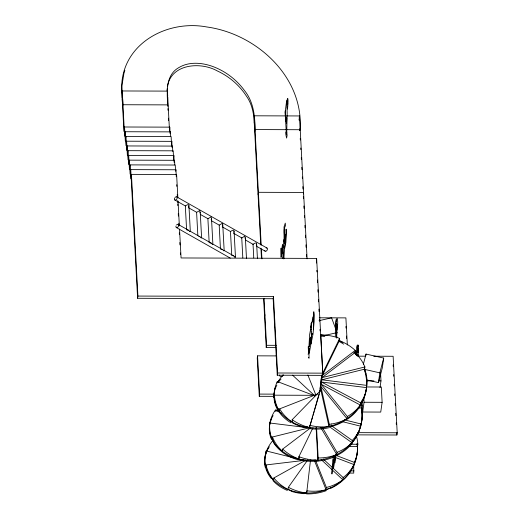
<?xml version="1.0" encoding="UTF-8"?>
<svg xmlns="http://www.w3.org/2000/svg" width="519" height="519" viewBox="0 0 519 519"><rect width="100%" height="100%" fill="white"/><g stroke="black" fill="none" stroke-linecap="round" stroke-linejoin="round"><path stroke-width="0.78" d="M281.285 255.374L281.071 257.301L281.077 248.173L281.214 255.173L282.362 249.243L283.121 258.021M286.099 132.488L286.287 134.525L286.715 132.76L287.182 113.051L286.722 100.083L285.119 112.532L286.391 133.973M311.231 332.043L311.231 329.623M333.477 463.882L333.438 468.385L333.775 459.938L331.92 473.99L331.933 469.792L333.412 455.682M313.204 317.012L313.242 320.217M283.971 239.46L284.081 241.938C285.554 236.703 282.667 230.105 285.508 225.59L285.281 223.092L284.029 226.978L284.068 238.636L283.05 248.186L283.724 258.76M311.244 329.805L311.251 327.567M313.197 317.849L313.787 311.556L314.248 315.02L314.138 321.559L313.028 334.074L311.75 340.276L311.225 331.862M284.47 238.714L284.801 243.722L285.262 234.465L285.268 242.814L284.963 241.666L284.886 242.159M336.111 326.12L336.513 336.818C336.344 331.635 337.986 326.548 337.7 321.339C336.701 310.946 334.95 333.373 336.656 323.648L337.019 326.179L337.525 324.511L337.655 324.862M336.299 337.331L336.422 334.703M336.565 324.116L336.429 331.154L336.435 327.314M285.229 110.807L285.521 119.973L285.807 121.206L286.371 117.041L286.482 123.165L286.663 122.743M311.244 326.925L311.251 326.217M356.125 353.484L356.534 347.308L357.364 344.869L358.058 352.44L358.441 351.759L357.993 355.041L357.494 351.817L357.792 348.236M336.656 323.648L336.98 330.078M286.001 131.748L285.956 135.089L286.618 138.106L287.111 135.264L286.683 131.411M335.339 336.306L335.462 324.336L336.247 319.419L336.195 321.533M313.392 329.747L313.729 312.529L313.625 313.054M358.168 356.209L358.227 354.691M366.745 385.169L366.758 380.375M334.113 455.247L334.995 462.812L335.819 454.774M167.047 90.488L167.163 88.639M287.124 102.937C287.682 93.011 288.389 102.36 287.857 103.236C287.195 105.876 287.824 102.859 287.098 102.775M287.98 103.644L287.52 109.087L287.228 107.407M282.887 258.598L283.017 256.95M310.557 341.651L310.738 339.329L311.283 338.602M335.177 457.33C334.989 464.849 334.664 451.141 335.475 459.957M355.95 354.347L356.157 351.162M308.111 354.36L308.533 353.017L308.234 347.094L308.299 346.627L308.837 348.353L309.642 334.508L310.875 327.846L311.05 323.467L311.776 322.344M308.961 348.281L309.032 358.259L308.442 357.28M313.054 321.157L313.281 322.889M332.582 469.436L332.478 470.564L332.4 467.807M283.861 258.838L284.963 242.341L285.178 242.665M311.51 323.733L311.368 325.634M357.857 347.192L358.259 345.031L358.467 352.284M286.553 123.152L286.773 118.034M309.24 350.974L309.175 350.513M333.652 467.548L334.729 461.008M311.724 322.987L313.223 316.687M311.672 340.133L309.343 352.661L309.227 351.434M311.361 325.445L311.432 324.797M313.171 320.885L313.242 320.184M309.24 427.896L269.848 423.004L269.53 425.223L269.828 423.206A45.393 38.114 8.1 0 1 273.734 412.65L275.433 410.01L281.83 413.416M310.511 460.042L306.664 493.05L305.14 493.011M320.087 388.705L321.683 375.016M319.743 392.124L321.715 375.218M269.53 425.223L271.671 417.698M366.622 386.759C363.462 420.779 320.431 437.958 292.171 422.083M365.914 374.011L364.299 368.295L364.591 369.165A45.406 38.121 8.1 0 1 366.829 385.39L366.401 388.471M366.498 387.738L366.174 389.905M281.369 251.903L282.511 244.261L283.283 247.336M310.972 342.741L311.595 338.998M356.144 352.686L356.332 351.246L356.579 354.263M307.112 258.825L300.183 129.023C303.356 76.403 256.159 33.696 206.763 26.962C164.724 19.086 117.969 46.425 121.894 93.186L123.931 131.43L124.56 126.999L169.752 127.142L170.083 133.325M122.627 106.953L122.938 104.734L168.13 104.883L169.35 127.784M170.686 136.516L170.44 131.878L125.248 131.735L124.618 136.166L122.205 90.968L167.397 91.11L167.721 96.002M171.374 141.252L171.127 136.62L125.935 136.471L125.306 140.909L124.56 126.999M172.139 147.532L171.808 141.356L126.623 141.207L125.994 145.644L125.248 131.735M172.788 151.496L172.496 146.092L127.311 145.943L126.681 150.38L125.935 136.471M173.476 156.238L173.184 150.828L127.998 150.679L127.363 155.116L126.623 141.207M127.998 150.679L128.738 164.588L129.367 160.15L174.559 160.3L174.241 162.518L173.871 155.564L128.686 155.415L128.05 159.852L127.311 145.943M175.493 169.674L175.247 165.036L130.055 164.886L129.426 169.324L128.686 155.415M130.055 164.886L130.801 178.796L131.43 174.365L176.616 174.507L176.304 176.726L175.928 169.771L130.743 169.622L130.113 174.06L129.367 160.15M137.924 296.064L273.487 296.505L273.169 298.723L137.606 298.282L137.924 296.064L131.43 174.365M167.916 106.363C166.917 93.219 165.081 75.372 178.776 67.626C188.702 61.605 201.249 62.507 211.843 66.166C224.85 70.714 236.34 79.401 244.468 90.507C253.246 101.335 255.05 115.419 254.998 128.881L261.2 245.104M169.752 127.142L169.557 131.683M170.226 133.357L170.44 131.878M171.497 143.568L171.808 141.356M172.289 147.571L172.496 146.092M173.554 157.782L173.871 155.564M175.72 171.251L175.928 169.771M300.183 129.023L299.489 115.951L254.297 115.802L254.18 122.912M260.752 244.897L254.719 131.794L255.03 129.575L300.222 129.724M258.066 194.521L258.378 192.302L303.57 192.452L303.356 193.931M259.37 218.999L259.688 216.78M276.114 355.904L257.56 355.839L257.242 358.058L259.279 396.308L274.616 396.36M264.593 316.914L264.911 314.696M259.279 396.308L259.597 394.09L257.56 355.839M275.907 347.548L266.228 347.516L266.545 345.297L264.048 298.516M299.171 118.17L299.489 115.951M266.02 452.743L265.884 453.165L266.195 450.946L305.425 460.69M314.761 395.309L274.408 395.18C273.409 407.052 282.881 417.302 292.852 422.44M292.106 422.051L292.184 419.702L320.229 390.891L322.753 373.148L320.742 334.904A45.387 38.108 8.1 0 1 339.673 338.414L339.355 340.633A45.387 38.108 8.1 0 1 355.256 350.429L322.442 375.367L277.25 375.218L277.568 372.999L273.487 296.505M277.12 383.003L277.334 381.523L314.786 395.828M305.886 460.139L273.85 477.98L273.532 480.198L268.433 473.568L265.689 467.158L266.007 464.94L305.685 460.21M275.219 411.489L275.433 410.01M359.206 430.614L361.01 423.984A45.4 38.114 8.1 0 0 361.516 407.772C361.146 405.813 361.905 409.789 361.892 410.244C362.262 413.416 362.281 416.634 361.931 419.813C361.166 426.728 358.603 433.417 354.646 439.139C346.66 450.732 333.373 458.076 319.548 459.983C306.346 461.826 292.152 458.971 281.532 450.667C277.918 446.995 271.69 442.752 272.397 437.011L310.511 427.539M317.68 393.986L279.657 408.862L279.345 411.08A45.354 38.082 8.1 0 1 274.415 395.18M281.525 450.667L282.368 451.316L282.68 449.097L310.991 427.585M179.529 229.074L181.073 257.962L316.635 258.404L316.447 263.042M311.192 326.133L311.647 323.292M291.321 490.676L288.045 489.527L288.363 487.309L307.832 459.795M311.257 326.399L311.465 324.557M310.706 340.224L310.673 342.832M282.68 449.097A45.387 38.108 8.1 0 0 298.581 458.893L298.899 456.675L312.989 427.727M330.506 426.183L329.001 426.553L320.547 388.673L309.46 427.552L304.75 426.728M336.318 337.875L337.065 332.627L336.52 331.148M344.694 420.202L347.01 418.71L320.865 386.454L329.312 424.334L329.001 426.553A45.4 38.114 8.1 0 1 309.772 425.333M315.305 459.769L326.399 487.516L326.081 489.735A45.406 38.121 8.1 0 1 306.982 490.831L306.664 493.05L304.264 492.693A45.393 38.114 8.1 0 1 291.574 488.872L288.363 487.309M298.886 456.688A45.341 38.095 8.1 0 0 317.855 460.204L318.166 457.972A45.354 38.082 8.1 0 0 336.753 454.579L337.071 452.36L322.221 427.267M355.256 350.429L354.938 352.648L322.124 377.585L364.909 366.952L363.092 363.086A45.393 38.108 8.1 0 0 355.762 353.433L354.938 352.648L357.5 355.768M362.054 401.978L360.296 405.041A45.413 38.127 8.1 0 1 347.328 416.498L347.01 418.71L343.961 420.26A45.387 38.108 8.1 0 1 331.68 423.997M356.216 435.636A45.354 38.082 8.1 0 1 357.844 444.27L357.526 446.483A45.348 38.075 8.2 0 1 354.295 462.364L353.977 464.576A45.387 38.108 8.1 0 1 343.156 477.558C343.604 480.815 339.802 481.768 337.973 483.63C330.973 488.457 322.779 491.487 314.358 492.583C298.944 494.607 281.836 490.098 271.508 477.96M361.211 407.811A47.443 44.089 17.4 0 1 360.718 426.209L359.291 430.063A45.38 38.108 8.1 0 1 352.985 439.664L352.291 440.397L351.927 442.668A45.38 38.101 8.1 0 1 337.071 452.36M365.824 355.573L366.038 354.068L383.703 358.084L382.315 367.848L378.429 382.607L366.901 379.986M364.909 366.952L364.591 369.165L321.806 379.804L366.829 385.39M366.291 389.192L366.219 389.62A45.393 38.114 8.1 0 1 362.307 400.181L360.614 402.822L360.296 405.041L321.177 384.235L347.328 416.498M361.107 402.848A45.387 38.108 8.1 0 1 361.308 403.535L361.827 405.553L361.509 407.772L357.546 408.245M353.718 464.505L353.737 473.101L348.898 473.081M366.375 386.966L381.309 387.018L382.127 402.316L380.738 412.073L362.664 412.015L364.053 402.257L363.793 397.424M378.429 382.607L379.817 372.85L383.703 358.084M380.018 387.654L380.985 380.901L380.511 372.039M356.54 434.864L396.886 435L397.204 432.781L393.123 356.281L373.758 356.222M366.395 388.497L366.317 388.997M336.091 326.237L336.215 325.439M167.39 86.842C170.77 63.824 200.379 61.443 217.221 70.895C229.002 76.325 239.311 85.064 246.337 95.989C253.862 106.421 254.407 119.448 254.719 131.794M284.633 248.646L285.872 242.425L286.449 232.337L286.112 229.139L285.45 241.543M311.082 326.951L311.283 325.556M274.596 390.158L274.11 397.392A45.354 38.082 8.1 0 1 277.334 381.523M311.647 323.382L311.724 322.889M282.9 246.246L282.732 253.655M123.846 73.867L121.913 85.765L122.186 98.072M363.371 364.169L366.038 354.068M310.959 327.249L311.076 326.905M312.963 321.527L313.171 320.846M310.745 339.355L311.296 338.654L311.471 336.902M265.864 453.269C264.249 458.342 264.463 463.915 266.26 468.904M312.6 416.861L309.46 427.552L304.822 426.17A45.38 38.108 8.1 0 1 293.144 420.364L292.184 419.702M313.048 415.33L314.17 411.509M314.618 409.984L319.334 393.947M123.996 73.289L124.333 72.147M274.895 388.984L275.245 387.823M266.104 452.432L267.285 449.305A45.387 38.108 8.1 0 1 273.098 440.248M124.502 71.577L124.871 70.454M266.169 452.321L266.481 451.491M266.253 452.12L268.414 447.689M266.565 451.29L267.207 449.863M277.568 372.999L322.753 373.148L339.673 338.42M322.442 375.367L339.355 340.633M298.581 458.893L299.288 457.44M200.068 213.017L199.724 210.532L196.688 212.323L188.403 207.671M245.189 238.636L244.864 236.113L241.828 237.903M284.516 239.376L285.262 234.465M277.899 382.276L279.352 380.213M233.822 232.356C234.977 228.684 232.025 230.468 230.553 231.5M188.657 206.815C189.922 203.221 186.924 204.797 185.413 205.92M352.686 441.747L351.927 442.668L328.929 426.359M256.334 245.221C257.625 241.835 254.803 242.886 253.11 244.293M190.259 231.383C189.695 232.09 188.631 229.314 187.268 230.164M207.937 218.629L208.379 218.46M201.521 237.799C201.067 238.481 200.113 236.061 198.868 236.456M212.835 244.157L212.479 244.468L211.259 243.158L201.586 237.676L200.23 212.096M224.111 250.567L223.76 250.859L222.547 249.555L212.874 244.073L211.512 218.493L211.006 216.929L207.957 218.72L200.373 214.451M235.399 256.957L235.049 257.255L233.829 255.951L224.156 250.463L222.748 224.487L222.294 223.319L219.271 225.11M211.162 219.673L211.512 218.493M352.245 440.449L331.219 425.541M276.692 410.471L277.62 409.549M341.989 480.523C352.531 471.81 359.044 457.265 357.325 443.291M222.379 226.128L222.8 224.889M344.499 420.325L343.902 420.675M221.081 249.367L222.456 249.503M310.693 343.325L310.764 343.876M189.714 231.506L190.246 231.279M234.854 257.087L235.386 256.86M201.113 237.845L201.528 237.676M330.648 487.834L326.081 489.735L314.092 459.737M209.923 242.911L211.168 243.106M331.401 425.937L330.655 426.144M326.399 487.516L330.888 486.167A45.393 38.108 8.1 0 0 341.95 480.432L342.845 479.777L321.105 459.529M319.055 320.671L331.596 317.829L335.975 329.662M324.524 335.462L337.065 332.627M331.68 423.997L329.312 424.334M359.446 405.839L361.827 405.553M232.765 255.64L233.738 255.893M319.263 317.797L345.894 317.888L347.341 344.979M266.545 345.297L276.225 345.33M357.617 356.164L365.687 356.196M366.836 380.849L373.907 380.875M378.623 380.888L380.985 380.901M259.597 394.09L274.123 394.135M364.053 402.257L382.127 402.316M357.662 432.651L397.204 432.781M349.774 444.238L357.844 444.27M347.847 446.457L357.526 446.483M350.02 470.869L354.055 470.882M311.536 340.711L310.771 343.928L310.732 343.39M304.984 493.005L304.225 492.972M366.511 387.609L321.495 382.023L360.614 402.822M320.742 334.904L324.018 335.397M364.448 369.359L379.817 372.85M344.532 419.89L361.01 423.984M341.865 421.525L360.692 426.203M335.566 455.208L354.289 462.364M332.251 456.279L333.749 456.856M335.248 457.427L353.977 464.576M338.414 340.159L342.41 342.332M307.436 427.033L308.857 427.786M176.7 196.863L266.98 248.024M211.655 220.847L219.187 225.11L220.458 249.088M222.255 226.855L230.468 231.506L231.74 255.484M233.544 233.245L241.757 237.903M245.513 240.031L253.038 244.3M256.827 246.447L265.177 251.177M178.166 224.403L188.644 230.345M199.932 236.735L190.304 231.279L188.948 205.751M176.317 227.523L230.235 258.079M174.871 200.003L185.328 205.926L186.6 229.904M333.38 462.695L333.127 459.717M303.245 459.419L305.217 460.82M334.904 458.718L334.489 456.337M292.534 375.14L314.858 395.932M323.188 458.952L343.156 477.558M282.368 451.316L281.596 450.576A45.393 38.114 8.1 0 1 274.214 440.878L272.397 437.011M354.652 352.317L355.762 353.582M273.532 480.198L271.554 477.545A45.387 38.108 8.1 0 1 266.526 466.964L266.007 464.94M273.987 442.538C270.295 437.004 268.531 430.069 269.802 423.478A47.437 33.618 9 0 1 273.111 415.628M320.664 427.39L336.753 454.579M310.622 342.709L310.699 343.409M307.858 374.99L315.954 395.231M334.567 462.624L333.912 455.526M309.188 352.284L309.071 353.231L308.98 348.645L309.11 350.13M336.909 337.266L336.669 335.469M366.213 375.594L366.459 377.183M313.288 322.863L313.372 323.707M122.205 90.968L122.497 95.853M167.39 99.226L167.442 100.232M393.149 364.941L393.233 366.55M393.668 374.608L393.752 376.217M394.181 384.268L394.265 385.877M394.693 393.934L394.784 395.543M395.212 403.594L395.296 405.203M395.725 413.254L395.854 415.674M396.244 422.92L396.328 424.529M396.756 432.58L396.886 435M362.061 400.746L362.664 412.015M345.92 326.477L346.004 328.073M346.426 336.04L346.556 338.433M316.635 258.404L322.753 373.148M316.837 270.315L316.921 271.937M317.356 280.013L317.485 282.44M317.868 289.712L317.998 292.139M318.387 299.411L318.517 301.831M318.906 309.103L319.036 311.53M319.464 319.607L319.555 321.229M319.983 329.306L320.067 330.921M316.551 427.695L318.166 457.972M316.11 427.52L317.849 460.191M299.288 120.369L299.21 118.864L299.268 120.369M300.248 138.372L300.332 139.981M300.761 148.025L300.851 149.634M301.279 157.672L301.364 159.281M301.792 167.326L301.922 169.739M302.311 176.973L302.395 178.581M302.824 186.626L302.953 189.039M303.336 196.286L303.466 198.712M303.855 205.998L303.985 208.43M304.374 215.716L304.458 217.331M304.893 225.428L305.023 227.854M305.412 235.139L305.542 237.572M305.931 244.858L306.061 247.284M306.45 254.57L306.58 256.996M273.169 298.723L277.25 375.218M254.563 120.674L254.998 128.881M261.414 249.152L261.933 258.858M254.245 122.893L254.68 131.099M260.927 248.134L261.485 258.65M263.6 298.302L266.228 347.516M256.658 244.125L257.424 258.468M253.032 244.28L253.759 257.878M245.37 237.676L246.48 258.468M241.75 237.884L242.814 257.885M234.082 231.279L235.451 256.873M207.892 218.7L209.17 242.697M196.604 212.31L197.843 235.503M176.616 174.507L177.861 197.778M178.03 200.989L179.36 225.862M176.732 184.751L176.817 186.353M177.245 194.378L177.329 195.987M177.589 200.801L177.673 202.404M177.758 204.012L177.842 205.615M178.27 213.64L178.4 216.047M178.783 223.267L178.912 225.674M179.302 232.895L179.386 234.504M179.814 242.529L179.944 244.936M180.372 252.954L180.456 254.563M174.559 160.3L174.806 164.938M173.599 158.555L173.722 160.871M171.536 144.347L171.62 145.891M167.403 98.221L167.507 100.219M167.897 108.679L167.981 110.262M168.403 118.157L168.532 120.525M130.743 169.622L137.606 298.282M122.906 104.04L122.555 96.845M122.588 106.259L122.237 99.064M336.572 336.442L336.643 337.979M168.091 104.189L167.773 96.988M313.242 318.621L313.281 319.406M311.283 333.548L311.361 335.19M254.492 120.693L254.297 115.802M311.381 335.332L311.419 336.228M311.238 326.749L311.257 327.742M313.418 326.639L313.437 328.514M176.538 224.98A1.817 1.174 -60.5 0 1 178.575 224.974A1.817 1.174 -60.5 0 1 177.239 227.556A1.817 1.174 -60.5 0 1 175.973 226.076M175.623 196.961A1.817 1.174 -60.5 0 1 177.148 197.986A1.817 1.174 -60.5 0 1 175.377 200.12A1.817 1.174 -60.5 0 1 174.631 198.154M175.013 197.505A1.817 1.174 -60.5 0 1 175.182 197.317M266.117 248.011A1.817 1.174 -60.5 0 1 267.434 248.945A1.817 1.174 -60.5 0 1 266.202 251.105A1.817 1.174 -60.5 0 1 264.735 250.43M274.694 327.385A13.611 11.424 8.1 0 1 274.72 323.85M282.978 375.042A1.817 1.525 8.1 0 1 281.253 376.567A1.817 1.525 8.1 0 1 279.365 375.036M338.972 341.418A47.43 40.404 30.5 0 1 343.708 344.155M353.802 352.563A47.43 40.404 30.5 0 1 354.315 353.115M320.781 335.955A47.352 38.101 28.3 0 1 324.829 336.643M338.356 341.32A47.352 38.101 28.3 0 1 338.894 341.586M364.195 369.275A47.45 43.817 21.4 0 1 366.388 387.589M360.744 405.274A47.456 43.862 -4.7 0 1 347.425 419.235M329.247 427.669A47.443 40.501 -14.3 0 1 309.188 428.525M291.866 421.921A45.38 38.101 8.1 0 1 279.657 408.862M290.971 422.79A47.424 36.077 -7.5 0 1 278.716 411.346M278.567 411.359A47.398 34.455 -1.4 0 1 274.006 397.398M273.779 397.385A47.398 33.644 5.7 0 1 276.867 385.15M352.524 443.077A47.424 43.466 -8.1 0 1 337.188 455.319M337.246 455.397A47.398 41.857 -13.6 0 1 317.907 461.106M317.894 461.028A47.385 39.438 -13.8 0 1 298.276 459.542M298.12 459.802A47.43 37.511 -11 0 1 281.811 451.764M272.079 439.23A45.406 38.127 8.1 0 1 269.841 423.004M271.476 439.359A47.45 34.131 0.8 0 1 269.627 425.23M356.994 443.596A47.398 43.401 24.5 0 1 357.234 446.483M357.396 446.489A47.391 44.206 13 0 1 354.133 464.641M354.263 464.687A47.43 44.109 -0.7 0 1 343.202 480.12M326.438 490.624A47.45 41.241 -14.2 0 1 306.573 493.919M288.045 489.527A45.413 38.127 8.1 0 1 273.85 477.986M287.364 490.449A47.456 36.791 -9.4 0 1 272.91 480.575M265.689 467.158A45.4 38.121 8.1 0 1 266.195 450.946M265.19 467.204A47.443 33.845 3.2 0 1 266.202 453.23M355.34 353.867A47.437 42.564 28.4 0 1 356.91 355.794M366.219 389.912A47.437 44.303 6.4 0 1 362.217 402.056M344.233 421.149A47.43 42.13 -13.2 0 1 331.563 426.501M304.445 427.397A47.424 37.64 -11.2 0 1 292.437 422.901M277.73 382.36A45.387 38.108 8.1 0 1 283.264 374.828M278.242 382.445A47.43 33.806 12.7 0 1 281.032 379.071M359.388 430.679A47.424 44.134 0.1 0 1 352.939 441.916M280.987 451.037A47.437 35.357 -5.2 0 1 273.597 442.681M276.056 410.957A45.413 38.127 8.1 0 1 278.126 408.518M276.887 411.152A47.456 34.092 15.1 0 1 278.638 409.562M342.287 480.912A47.437 42.915 -11.1 0 1 330.901 488.295M304.089 493.686A47.437 38.685 -12.9 0 1 291.003 491.234M270.989 478.181A47.43 34.656 -2.3 0 1 265.994 468.949M267.395 449.934A47.43 33.767 12.3 0 1 269.38 446.775M312.159 333.386L312.133 334.268L312.159 333.386M309.875 339.932L309.558 346.465L310.557 337.091L309.875 339.932M299.781 129.737L299.735 128.9L299.826 130.516L299.781 129.737"/></g></svg>
